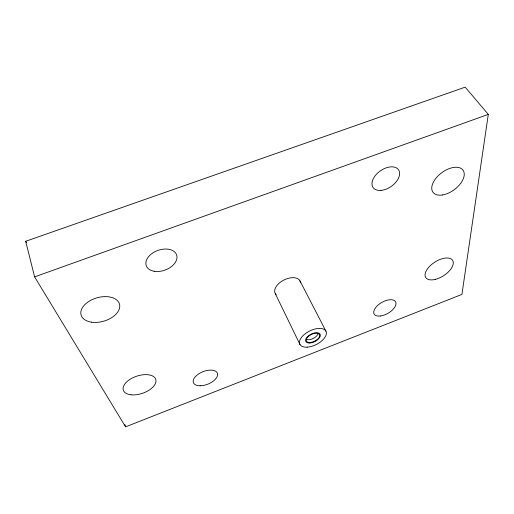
<?xml version="1.0" encoding="UTF-8"?>
<svg xmlns="http://www.w3.org/2000/svg" width="514" height="514" viewBox="0 0 514 514"><rect width="100%" height="100%" fill="white"/><g stroke="black" fill="none" stroke-linecap="round" stroke-linejoin="round"><path stroke-width="0.77" d="M488.3 114.391L461.919 294.419L125.583 426.858L34.605 276.879L25.7 241.291L465.189 87.142L488.3 114.391L34.605 276.879M25.7 241.291L26.51 242.672M299.958 280.875L325.947 331.196M275.292 293.648L300.015 344.586M124.902 424.564L125.583 426.858M276.185 294.753A13.891 8.018 -26.6 0 1 283.689 280.136A13.891 8.018 -26.6 0 1 300.414 282.205M317.973 334.119A7.28 3.784 -26.6 0 1 306.659 339.555M442.49 194.967A18.652 10.556 -36.5 0 0 463.994 172.229A18.652 10.556 -36.5 0 0 437.498 176.456A18.652 10.556 -36.5 0 0 442.49 194.967M131.031 394.81A17.103 9.04 -18.6 0 0 155.986 381.073A17.103 9.04 -18.6 0 0 131.571 378.42A17.103 9.04 -18.6 0 0 131.031 394.81M91.743 322.207A19.962 12.163 -15.9 0 0 119.73 305.277A19.962 12.163 -15.9 0 0 89.397 301.082A19.962 12.163 -15.9 0 0 91.743 322.207M380.527 315.988A12.362 6.258 -29.8 0 0 395.921 302.669A12.362 6.258 -29.8 0 0 378.092 305.04A12.362 6.258 -29.8 0 0 380.527 315.988M200.197 385.763A12.889 6.695 -21.6 0 0 217.583 373.954A12.889 6.695 -21.6 0 0 198.404 374.089A12.889 6.695 -21.6 0 0 200.197 385.763M380.925 190.405A15.51 9.496 -34.9 0 0 399.449 171.888A15.51 9.496 -34.9 0 0 377.019 173.648A15.51 9.496 -34.9 0 0 380.925 190.405M154.161 271.263A16.114 10.466 -19.6 0 0 176.996 256.807A16.114 10.466 -19.6 0 0 153.14 252.727A16.114 10.466 -19.6 0 0 154.161 271.263M435.319 279.378A15.96 8.083 -32.6 0 0 452.866 260.797A15.96 8.083 -32.6 0 0 429.306 266.644A15.96 8.083 -32.6 0 0 435.319 279.378M307.224 347.149A14.598 7.543 -26.6 0 0 326.351 332.462A14.598 7.543 -26.6 0 0 305.194 333.753A14.598 7.543 -26.6 0 0 307.224 347.149M309.794 343.011A8.025 4.151 -26.6 0 0 320.344 334.948A8.025 4.151 -26.6 0 0 308.734 335.623A8.025 4.151 -26.6 0 0 309.794 343.011M310.912 342.465A7.299 3.771 -26.6 0 0 319.547 334.736A7.299 3.771 -26.6 0 0 308.426 336.407A7.299 3.771 -26.6 0 0 310.912 342.465"/></g></svg>
